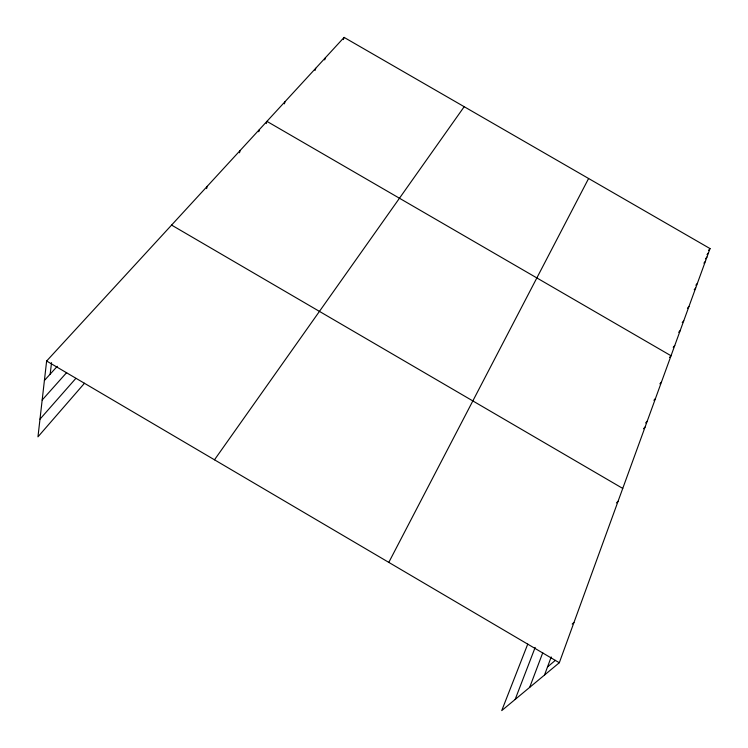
<?xml version="1.0" encoding="UTF-8"?>
<svg xmlns="http://www.w3.org/2000/svg" width="748" height="748" viewBox="0 0 748 748"><rect width="100%" height="100%" fill="white"/><g stroke="black" fill="none" stroke-linecap="round" stroke-linejoin="round"><path stroke-width="1.12" d="M527.751 644.084L501.73 710.6L559.317 662.728L710.03 248.579L344.108 37.4L46.628 361.022L37.97 436.823L84.496 383.238M50.163 374.14L51.547 362.649M206.616 188.58L207.196 186.346M239.482 152.77L240.108 150.544M258.789 131.732L259.444 129.507M266.269 123.579L266.933 121.363L671.021 355.758L669.488 357.497M284.371 103.85L285.063 101.635M315.011 70.471L315.731 68.274M324.697 59.905L325.427 57.718M343.36 39.579L344.108 37.4M544.507 675.042L551.211 656.959M529.668 687.375L542.749 652.78M515.138 699.455L535.175 647.413M388.801 562.384L588.601 178.501M214.489 459.805L464.19 106.702M708.562 250.356L710.03 248.579M707.019 254.591L708.487 252.805M705.458 258.855L706.935 257.069M703.896 263.156L705.373 261.37M695.846 285.212L697.342 283.436M694.2 289.738L695.696 287.971M687.449 308.241L688.955 306.484M682.232 322.556L683.747 320.799M678.67 332.318L680.194 330.56M673.209 347.287L674.743 345.539M39.99 419.151L75.847 378.385M42.169 400.03L66.647 372.598M659.867 383.864L661.419 382.144M44.403 380.498L57.269 366.296M653.883 400.292L655.444 398.581M645.618 422.938L647.188 421.255M643.504 428.744L645.075 427.061M616.455 502.908L618.063 501.31M572.211 624.038L573.95 622.514M547.508 666.945L555.343 660.362M171.582 225.083L622.747 488.425M46.628 361.022L559.317 662.728"/></g></svg>
